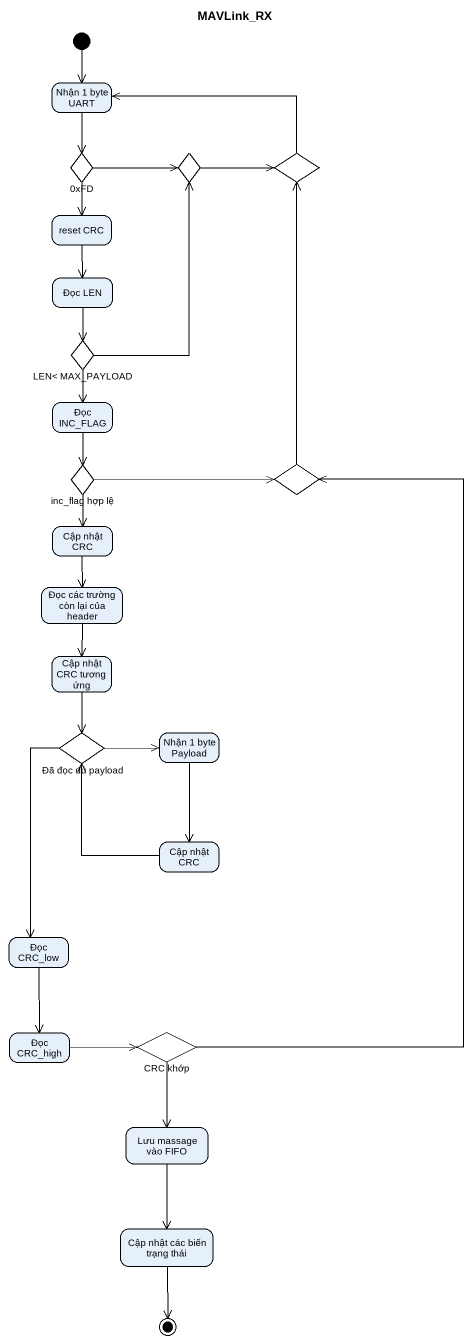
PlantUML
@startuml
title MAVLink_RX
hide empty description
state "Nhận 1 byte UART" as Nhận_1_byte_UART
state "0xFD" as c0xFD <<choice>>
state choice1 <<choice>>
state choice2 <<choice>>
state "reset CRC" as reset_CRC
state "Đọc LEN" as Đọc_LEN
state "LEN< MAX_PAYLOAD" as LEN_MAX_PAYLOAD <<choice>>
state "Đọc INC_FLAG" as Đọc_INC_FLAG
state "inc_flag hợp lệ" as inc_flag_hợp_lệ <<choice>>
state choice3 <<choice>>
state "Cập nhật CRC" as Cập_nhật_CRC
state "Đọc các trường còn lại của header" as Đọc_các_trường_còn_lại_của
state "Cập nhật CRC tương ứng" as Cập_nhật_CRC_tương_ứng
state "Đã đọc đủ payload" as Đã_đọc_đủ_payload <<choice>>
state "Nhận 1 byte Payload" as Nhận_1_byte_Payload
state "Cập nhật CRC" as Cập_nhật_CRC_2
state "Đọc CRC_low" as Đọc_CRC_low
state "Đọc CRC_high" as Đọc_CRC_high
state "CRC khớp" as CRC_khớp <<choice>>
state "Lưu massage vào FIFO" as Lưu_massage_vào_FIFO
state "Cập nhật các biến trạng thái" as Cập_nhật_các_biến_trạng_thái
[*] --> Nhận_1_byte_UART
Nhận_1_byte_UART --> c0xFD
c0xFD -right-> choice1
c0xFD --> reset_CRC
choice1 -right-> choice2
choice2 -left-> Nhận_1_byte_UART
reset_CRC --> Đọc_LEN
Đọc_LEN --> LEN_MAX_PAYLOAD
LEN_MAX_PAYLOAD -up-> choice1
LEN_MAX_PAYLOAD --> Đọc_INC_FLAG
Đọc_INC_FLAG --> inc_flag_hợp_lệ
inc_flag_hợp_lệ -right-> choice3
inc_flag_hợp_lệ --> Cập_nhật_CRC
choice3 -up-> choice2
Cập_nhật_CRC --> Đọc_các_trường_còn_lại_của
Đọc_các_trường_còn_lại_của --> Cập_nhật_CRC_tương_ứng
Cập_nhật_CRC_tương_ứng --> Đã_đọc_đủ_payload
Đã_đọc_đủ_payload -right-> Nhận_1_byte_Payload
Đã_đọc_đủ_payload --> Đọc_CRC_low
Nhận_1_byte_Payload --> Cập_nhật_CRC_2
Cập_nhật_CRC_2 -up-> Đã_đọc_đủ_payload
Đọc_CRC_low --> Đọc_CRC_high
Đọc_CRC_high -right-> CRC_khớp
CRC_khớp -up-> choice3
CRC_khớp --> Lưu_massage_vào_FIFO
Lưu_massage_vào_FIFO --> Cập_nhật_các_biến_trạng_thái
Cập_nhật_các_biến_trạng_thái --> [*]
@enduml
